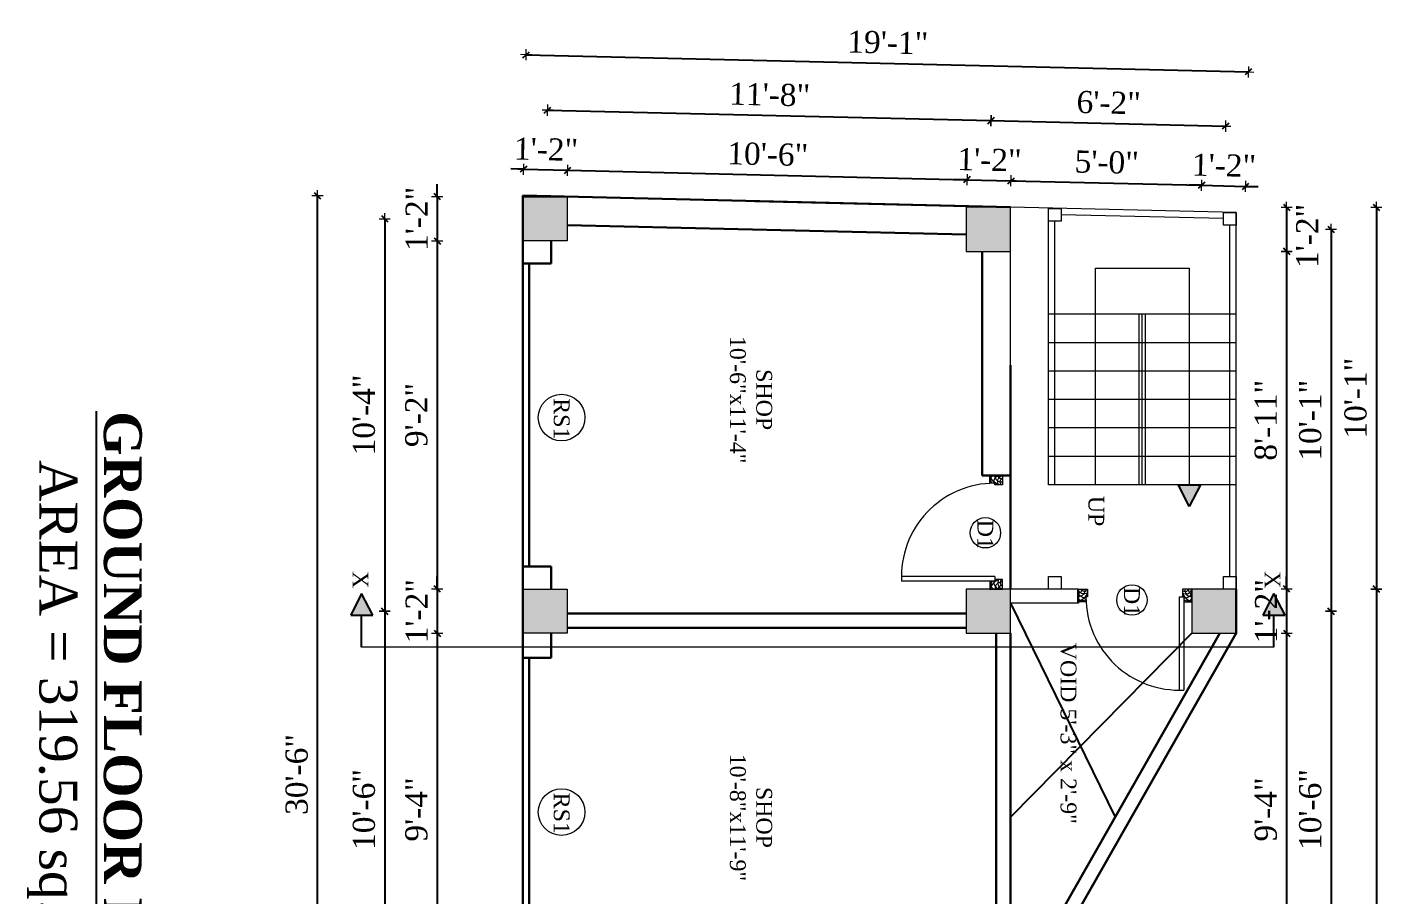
# Model space of a CAD drawing. Header units: inches. Extents: x 151827 to 346502, y -56182 to -23217.
# Drawn here: x 166404.2 to 166832.8, y -24190.1 to -23915 of the extents above; entities that cross this region are included whole.
import ezdxf

# ---------------------------------------------------------------- set-up
doc = ezdxf.new("R2010")
doc.units = ezdxf.units.IN
doc.header["$LTSCALE"] = 5
doc.header["$MEASUREMENT"] = 0
for name, color, linetype, lineweight in [('A-WALL', 7, 'Continuous', 9), ('Dimension', 7, 'Continuous', 18), ('DOOR', 62, 'Continuous', 0)]:
    doc.layers.add(name, color=color, linetype=linetype, lineweight=lineweight)
doc.layers.add('dim line', color=7, linetype='Continuous', lineweight=15, true_color=0xfab2b2)
doc.layers.add('TEXT', color=6, linetype='Continuous')
doc.layers.add('WALL', color=7, linetype='Continuous')
doc.styles.add('ordinary', font='times.ttf')
doc.dimstyles.new('Copy of 96', dxfattribs={"dimtxt": 7, "dimasz": 4, "dimexe": 0.5, "dimexo": 0.5, "dimgap": 3, "dimtad": 1, "dimdec": 1, "dimzin": 11, "dimdsep": 46, "dimlunit": 4, "dimtxsty": 'ordinary', "dimblk": 'OBLIQUE', "dimcen": 0.09, "dimse1": 1, "dimse2": 1, "dimclrt": 6, "dimazin": 0, "dimtfac": 1, "dimtdec": 1, "dimtix": 1, "dimtmove": 2, "dimatfit": 3, "dimldrblk": 'leader', "dimfxl": 0.5, "dimfxlon": 1, "dimtolj": 1, "dimtzin": 0, "dimarcsym": 0})

# ---------------------------------------------------------------- blocks, each defined once
blk = doc.blocks.new('A$C27B36B59')
at = {"layer": 'DOOR'}
for p, q in [((0, 4), (0, 0)), ((2.5, 4), (0, 4)), ((0, 0), (3, 0)), ((2.5, 2.5), (2.5, 4)), ((3, 2.5), (2.5, 2.5)), ((3, 0), (3, 2.5))]:
    blk.add_line(p, q, dxfattribs=at)
for centre, radius, start, end in [((-1.4, -0.54), 4.75, 22.1411, 72.838), ((1.34, 2.09), 1.64, 45.138, 144.8948), ((2.21, 0.3), 2.49, 83.3149, 152.658), ((0.13, 0.37), 2.05, 349.4875, 93.6805), ((1.96, -0.47), 2.01, 58.7447, 166.495), ((-0.06, 0.32), 1.13, 343.542, 86.947), ((2.08, -0.4), 1.17, 38.2816, 160.1519)]:
    blk.add_arc(centre, radius, start, end, dxfattribs=at)
blk = doc.blocks.new('D2')
at = {"layer": 'DOOR'}
for p, q in [((74473.95, 24047.59), (74473.95, 24018.09)), ((74473.95, 24047.59), (74475.45, 24047.59)), ((74475.45, 24047.59), (74475.45, 24018.13))]:
    blk.add_line(p, q, dxfattribs=at)
blk.add_arc((74473.95, 24047.59), 29.5, 180, 272.9146, dxfattribs=at)
at = {"layer": 'DOOR', "xscale": -1, "rotation": 180}
blk.add_blockref('A$C27B36B59', (74441.95, 24050.09), dxfattribs=at)
at = {"layer": 'DOOR', "rotation": 180}
blk.add_blockref('A$C27B36B59', (74477.95, 24050.09), dxfattribs=at)
blk = doc.blocks.new('oblique')
at = {"color": 0, "lineweight": -2}
blk.add_line((0.25, 0.25), (-0.25, -0.25), dxfattribs=at)
at = {"layer": 'dim line', "lineweight": 9}
for p, q in [((-0.4375, 0), (0.4375, 0)), ((0, 0.4375), (0, -0.4375))]:
    blk.add_line(p, q, dxfattribs=at)
blk = doc.blocks.new('*D2637')
at = {"layer": 'A-WALL', "color": 0, "lineweight": -2, "ltscale": 50, "transparency": 16777216}
for p, q in [((166533.95, -23968.73), (166533.95, -23964.73)), ((166533.95, -23968.73), (166533.95, -23982.73)), ((166533.95, -23982.73), (166533.95, -23986.73))]:
    blk.add_line(p, q, dxfattribs=at)
at = {"layer": 'Defpoints', "color": 0, "ltscale": 50, "transparency": 16777216}
for p in [(166561.05, -23968.73), (166533.95, -23982.73), (166561.05, -23982.73)]:
    blk.add_point(p, dxfattribs=at)
at = {"layer": 'A-WALL', "color": 0, "lineweight": -2, "ltscale": 50, "transparency": 16777216, "xscale": 4, "yscale": 4, "zscale": 4}
for p, rotation in [((166533.95, -23968.73), 270), ((166533.95, -23982.73), 90)]:
    blk.add_blockref('oblique', p, dxfattribs=dict(at, rotation=rotation))
at = {"layer": 'A-WALL', "color": 6, "ltscale": 50, "transparency": 16777216, "insert": (166527.45, -23975.73), "char_height": 7, "attachment_point": 5, "rotation": 90, "style": 'ordinary'}
blk.add_mtext('\\A1;1\'-2"', dxfattribs=at)
blk = doc.blocks.new('_OBLIQUE')
at = {"color": 0, "linetype": 'ByBlock'}
blk.add_line((-0.5, -0.5), (0.5, 0.5), dxfattribs=at)
blk = doc.blocks.new('leader')
at = {"layer": 'Dimension'}
for p, q in [((0, -4.33), (0, 4.33)), ((-4.42, 0), (4.42, 0))]:
    blk.add_line(p, q, dxfattribs=at)
blk = doc.blocks.new('*D2638')
at = {"layer": 'A-WALL', "color": 0, "lineweight": -2, "ltscale": 5, "transparency": 16777216}
blk.add_line((166533.95, -23982.73), (166533.95, -24092.94), dxfattribs=at)
at = {"layer": 'Defpoints', "color": 0, "ltscale": 5, "transparency": 16777216}
for p in [(166561.05, -23982.73), (166533.95, -24092.94), (166561.05, -24092.94)]:
    blk.add_point(p, dxfattribs=at)
at = {"layer": 'A-WALL', "color": 0, "lineweight": -2, "ltscale": 5, "transparency": 16777216, "xscale": 4, "yscale": 4, "zscale": 4}
for p, rotation in [((166533.95, -23982.73), 90), ((166533.95, -24092.94), 270)]:
    blk.add_blockref('oblique', p, dxfattribs=dict(at, rotation=rotation))
at = {"layer": 'A-WALL', "color": 6, "ltscale": 5, "transparency": 16777216, "insert": (166527.38, -24037.84), "char_height": 7, "attachment_point": 5, "rotation": 90, "style": 'ordinary'}
blk.add_mtext('\\A1;9\'-2"', dxfattribs=at)
blk = doc.blocks.new('*D2639')
at = {"layer": 'A-WALL', "color": 0, "lineweight": -2, "ltscale": 5, "transparency": 16777216}
for p, q in [((166533.95, -24092.94), (166533.95, -24088.94)), ((166533.95, -24092.94), (166533.95, -24106.94)), ((166533.95, -24106.94), (166533.95, -24110.94))]:
    blk.add_line(p, q, dxfattribs=at)
at = {"layer": 'Defpoints', "color": 0, "ltscale": 5, "transparency": 16777216}
for p in [(166561.05, -24092.94), (166533.95, -24106.94), (166561.05, -24106.94)]:
    blk.add_point(p, dxfattribs=at)
at = {"layer": 'A-WALL', "color": 0, "lineweight": -2, "ltscale": 5, "transparency": 16777216, "xscale": 4, "yscale": 4, "zscale": 4}
for p, rotation in [((166533.95, -24092.94), 270), ((166533.95, -24106.94), 90)]:
    blk.add_blockref('oblique', p, dxfattribs=dict(at, rotation=rotation))
at = {"layer": 'A-WALL', "color": 6, "ltscale": 5, "transparency": 16777216, "insert": (166527.45, -24099.94), "char_height": 7, "attachment_point": 5, "rotation": 90, "style": 'ordinary'}
blk.add_mtext('\\A1;1\'-2"', dxfattribs=at)
blk = doc.blocks.new('*D2640')
at = {"layer": 'A-WALL', "color": 0, "lineweight": -2, "ltscale": 5, "transparency": 16777216}
blk.add_line((166533.95, -24106.94), (166533.95, -24218.51), dxfattribs=at)
at = {"layer": 'Defpoints', "color": 0, "ltscale": 5, "transparency": 16777216}
for p in [(166561.05, -24106.94), (166533.95, -24218.51), (166561.05, -24218.51)]:
    blk.add_point(p, dxfattribs=at)
at = {"layer": 'A-WALL', "color": 0, "lineweight": -2, "ltscale": 5, "transparency": 16777216, "xscale": 4, "yscale": 4, "zscale": 4}
for p, rotation in [((166533.95, -24106.94), 90), ((166533.95, -24218.51), 270)]:
    blk.add_blockref('oblique', p, dxfattribs=dict(at, rotation=rotation))
at = {"layer": 'A-WALL', "color": 6, "ltscale": 5, "transparency": 16777216, "insert": (166527.38, -24162.72), "char_height": 7, "attachment_point": 5, "rotation": 90, "style": 'ordinary'}
blk.add_mtext('\\A1;9\'-4"', dxfattribs=at)
blk = doc.blocks.new('*D2644')
at = {"layer": 'A-WALL', "color": 0, "lineweight": -2, "ltscale": 5, "transparency": 16777216}
blk.add_line((166517.36, -23975.73), (166517.36, -24099.94), dxfattribs=at)
at = {"layer": 'Defpoints', "color": 0, "ltscale": 5, "transparency": 16777216}
for p in [(166568.05, -23975.73), (166517.36, -24099.94), (166568.05, -24099.94)]:
    blk.add_point(p, dxfattribs=at)
at = {"layer": 'A-WALL', "color": 0, "lineweight": -2, "ltscale": 5, "transparency": 16777216, "xscale": 4, "yscale": 4, "zscale": 4}
for p, rotation in [((166517.36, -23975.73), 90), ((166517.36, -24099.94), 270)]:
    blk.add_blockref('oblique', p, dxfattribs=dict(at, rotation=rotation))
at = {"layer": 'A-WALL', "color": 6, "ltscale": 5, "transparency": 16777216, "insert": (166510.8, -24037.84), "char_height": 7, "attachment_point": 5, "rotation": 90, "style": 'ordinary'}
blk.add_mtext('\\A1;10\'-4"', dxfattribs=at)
blk = doc.blocks.new('*D2432')
at = {"layer": 'A-WALL', "color": 0, "lineweight": -2, "ltscale": 5, "transparency": 16777216}
blk.add_line((166517.36, -24099.94), (166517.36, -24225.51), dxfattribs=at)
at = {"layer": 'Defpoints', "color": 0, "ltscale": 5, "transparency": 16777216}
for p in [(166568.05, -24099.94), (166517.36, -24225.51), (166568.05, -24225.51)]:
    blk.add_point(p, dxfattribs=at)
at = {"layer": 'A-WALL', "color": 0, "lineweight": -2, "ltscale": 5, "transparency": 16777216, "xscale": 4, "yscale": 4, "zscale": 4}
for p, rotation in [((166517.36, -24099.94), 90), ((166517.36, -24225.51), 270)]:
    blk.add_blockref('oblique', p, dxfattribs=dict(at, rotation=rotation))
at = {"layer": 'A-WALL', "color": 6, "ltscale": 5, "transparency": 16777216, "insert": (166510.8, -24162.72), "char_height": 7, "attachment_point": 5, "rotation": 90, "style": 'ordinary'}
blk.add_mtext('\\A1;10\'-6"', dxfattribs=at)
blk = doc.blocks.new('*D2647')
at = {"layer": 'A-WALL', "color": 0, "lineweight": -2, "ltscale": 5, "transparency": 16777216}
blk.add_line((166496.08, -24334.87), (166496.08, -23968.4), dxfattribs=at)
at = {"layer": 'Defpoints', "color": 0, "ltscale": 5, "transparency": 16777216}
for p in [(166496.08, -23968.4), (166561.05, -23968.4), (166561.05, -24334.87)]:
    blk.add_point(p, dxfattribs=at)
at = {"layer": 'A-WALL', "color": 0, "lineweight": -2, "ltscale": 5, "transparency": 16777216, "xscale": 4, "yscale": 4, "zscale": 4}
for p, rotation in [((166496.08, -23968.4), 90), ((166496.08, -24334.87), 270)]:
    blk.add_blockref('oblique', p, dxfattribs=dict(at, rotation=rotation))
at = {"layer": 'A-WALL', "color": 6, "ltscale": 5, "transparency": 16777216, "insert": (166489.52, -24151.63), "char_height": 7, "attachment_point": 5, "rotation": 90, "style": 'ordinary'}
blk.add_mtext('\\A1;30\'-6"', dxfattribs=at)
blk = doc.blocks.new('*D2659')
at = {"layer": 'A-WALL', "color": 0, "lineweight": -2, "ltscale": 5, "transparency": 16777216}
blk.add_line((166715.33, -24397.38), (166772.72, -24397.38), dxfattribs=at)
at = {"layer": 'Defpoints', "color": 0, "ltscale": 5, "transparency": 16777216}
for p in [(166772.72, -24106.94), (166715.33, -24232.51), (166772.72, -24397.38)]:
    blk.add_point(p, dxfattribs=at)
at = {"layer": 'A-WALL', "color": 0, "lineweight": -2, "ltscale": 5, "transparency": 16777216, "xscale": 4, "yscale": 4, "zscale": 4, "rotation": 180}
blk.add_blockref('oblique', (166715.33, -24397.38), dxfattribs=at)
at = {"layer": 'A-WALL', "color": 0, "lineweight": -2, "ltscale": 5, "transparency": 16777216, "xscale": 4, "yscale": 4, "zscale": 4}
blk.add_blockref('oblique', (166772.72, -24397.38), dxfattribs=at)
at = {"layer": 'A-WALL', "color": 6, "ltscale": 5, "transparency": 16777216, "insert": (166744.02, -24390.81), "char_height": 7, "attachment_point": 5, "style": 'ordinary'}
blk.add_mtext('\\A1;4\'-9"', dxfattribs=at)
blk = doc.blocks.new('*D2660')
at = {"layer": 'A-WALL', "color": 0, "lineweight": -2, "ltscale": 5, "transparency": 16777216}
for p, q in [((166772.72, -24397.38), (166768.72, -24397.38)), ((166772.72, -24397.38), (166786.72, -24397.38)), ((166786.72, -24397.38), (166790.72, -24397.38))]:
    blk.add_line(p, q, dxfattribs=at)
at = {"layer": 'Defpoints', "color": 0, "ltscale": 5, "transparency": 16777216}
for p in [(166772.72, -24106.94), (166786.72, -24106.94), (166786.72, -24397.38)]:
    blk.add_point(p, dxfattribs=at)
at = {"layer": 'A-WALL', "color": 0, "lineweight": -2, "ltscale": 5, "transparency": 16777216, "xscale": 4, "yscale": 4, "zscale": 4}
blk.add_blockref('oblique', (166772.72, -24397.38), dxfattribs=at)
at = {"layer": 'A-WALL', "color": 0, "lineweight": -2, "ltscale": 5, "transparency": 16777216, "xscale": 4, "yscale": 4, "zscale": 4, "rotation": 180}
blk.add_blockref('oblique', (166786.72, -24397.38), dxfattribs=at)
at = {"layer": 'A-WALL', "color": 6, "ltscale": 5, "transparency": 16777216, "insert": (166779.72, -24390.88), "char_height": 7, "attachment_point": 5, "style": 'ordinary'}
blk.add_mtext('\\A1;1\'-2"', dxfattribs=at)
blk = doc.blocks.new('*D2662')
at = {"layer": 'A-WALL', "color": 0, "lineweight": -2, "ltscale": 5, "transparency": 16777216}
blk.add_line((166708.33, -24412.34), (166779.72, -24412.34), dxfattribs=at)
at = {"layer": 'Defpoints', "color": 0, "ltscale": 5, "transparency": 16777216}
for p in [(166779.72, -24099.94), (166708.33, -24225.51), (166779.72, -24412.34)]:
    blk.add_point(p, dxfattribs=at)
at = {"layer": 'A-WALL', "color": 0, "lineweight": -2, "ltscale": 5, "transparency": 16777216, "xscale": 4, "yscale": 4, "zscale": 4, "rotation": 180}
blk.add_blockref('oblique', (166708.33, -24412.34), dxfattribs=at)
at = {"layer": 'A-WALL', "color": 0, "lineweight": -2, "ltscale": 5, "transparency": 16777216, "xscale": 4, "yscale": 4, "zscale": 4}
blk.add_blockref('oblique', (166779.72, -24412.34), dxfattribs=at)
at = {"layer": 'A-WALL', "color": 6, "ltscale": 5, "transparency": 16777216, "insert": (166744.02, -24405.78), "char_height": 7, "attachment_point": 5, "style": 'ordinary'}
blk.add_mtext('\\A1;5\'-11"', dxfattribs=at)
blk = doc.blocks.new('*D2663')
at = {"layer": 'A-WALL', "color": 0, "lineweight": -2, "ltscale": 50, "transparency": 16777216}
blk.add_line((166802.69, -23972.06), (166802.69, -23986.06), dxfattribs=at)
at = {"layer": 'Defpoints', "color": 0, "ltscale": 50, "transparency": 16777216}
for p in [(166715.33, -23972.06), (166715.33, -23986.06), (166802.69, -23986.06)]:
    blk.add_point(p, dxfattribs=at)
at = {"layer": 'A-WALL', "color": 0, "lineweight": -2, "ltscale": 50, "transparency": 16777216, "xscale": 4, "yscale": 4, "zscale": 4}
for p, rotation in [((166802.69, -23972.06), 90), ((166802.69, -23986.06), 270)]:
    blk.add_blockref('oblique', p, dxfattribs=dict(at, rotation=rotation))
at = {"layer": 'A-WALL', "color": 6, "ltscale": 50, "transparency": 16777216, "insert": (166809.19, -23981.14), "char_height": 7, "attachment_point": 5, "rotation": 90, "style": 'ordinary'}
blk.add_mtext('\\A1;1\'-2"', dxfattribs=at)
blk = doc.blocks.new('*D2664')
at = {"layer": 'A-WALL', "color": 0, "lineweight": -2, "ltscale": 5, "transparency": 16777216}
blk.add_line((166802.69, -23986.06), (166802.69, -24092.94), dxfattribs=at)
at = {"layer": 'Defpoints', "color": 0, "ltscale": 5, "transparency": 16777216}
for p in [(166715.33, -23986.06), (166786.72, -24092.94), (166802.69, -24092.94)]:
    blk.add_point(p, dxfattribs=at)
at = {"layer": 'A-WALL', "color": 0, "lineweight": -2, "ltscale": 5, "transparency": 16777216, "xscale": 4, "yscale": 4, "zscale": 4}
for p, rotation in [((166802.69, -23986.06), 90), ((166802.69, -24092.94), 270)]:
    blk.add_blockref('oblique', p, dxfattribs=dict(at, rotation=rotation))
at = {"layer": 'A-WALL', "color": 6, "ltscale": 5, "transparency": 16777216, "insert": (166796.13, -24039.5), "char_height": 7, "attachment_point": 5, "rotation": 90, "style": 'ordinary'}
blk.add_mtext('\\A1;8\'-11"', dxfattribs=at)
blk = doc.blocks.new('*D2665')
at = {"layer": 'A-WALL', "color": 0, "lineweight": -2, "ltscale": 5, "transparency": 16777216}
for p, q in [((166802.69, -24092.94), (166802.69, -24088.94)), ((166802.69, -24092.94), (166802.69, -24106.94)), ((166802.69, -24106.94), (166802.69, -24110.94))]:
    blk.add_line(p, q, dxfattribs=at)
at = {"layer": 'Defpoints', "color": 0, "ltscale": 5, "transparency": 16777216}
for p in [(166786.72, -24092.94), (166786.72, -24106.94), (166802.69, -24106.94)]:
    blk.add_point(p, dxfattribs=at)
at = {"layer": 'A-WALL', "color": 0, "lineweight": -2, "ltscale": 5, "transparency": 16777216, "xscale": 4, "yscale": 4, "zscale": 4}
for p, rotation in [((166802.69, -24092.94), 270), ((166802.69, -24106.94), 90)]:
    blk.add_blockref('oblique', p, dxfattribs=dict(at, rotation=rotation))
at = {"layer": 'A-WALL', "color": 6, "ltscale": 5, "transparency": 16777216, "insert": (166796.19, -24099.94), "char_height": 7, "attachment_point": 5, "rotation": 90, "style": 'ordinary'}
blk.add_mtext('\\A1;1\'-2"', dxfattribs=at)
blk = doc.blocks.new('*D2666')
at = {"layer": 'A-WALL', "color": 0, "lineweight": -2, "ltscale": 5, "transparency": 16777216}
blk.add_line((166802.69, -24106.94), (166802.69, -24218.51), dxfattribs=at)
at = {"layer": 'Defpoints', "color": 0, "ltscale": 5, "transparency": 16777216}
for p in [(166786.72, -24106.94), (166715.33, -24218.51), (166802.69, -24218.51)]:
    blk.add_point(p, dxfattribs=at)
at = {"layer": 'A-WALL', "color": 0, "lineweight": -2, "ltscale": 5, "transparency": 16777216, "xscale": 4, "yscale": 4, "zscale": 4}
for p, rotation in [((166802.69, -24106.94), 90), ((166802.69, -24218.51), 270)]:
    blk.add_blockref('oblique', p, dxfattribs=dict(at, rotation=rotation))
at = {"layer": 'A-WALL', "color": 6, "ltscale": 5, "transparency": 16777216, "insert": (166796.12, -24162.72), "char_height": 7, "attachment_point": 5, "rotation": 90, "style": 'ordinary'}
blk.add_mtext('\\A1;9\'-4"', dxfattribs=at)
blk = doc.blocks.new('*D2670')
at = {"layer": 'A-WALL', "color": 0, "lineweight": -2, "ltscale": 5, "transparency": 16777216}
blk.add_line((166816.76, -23979.06), (166816.76, -24099.94), dxfattribs=at)
at = {"layer": 'Defpoints', "color": 0, "ltscale": 5, "transparency": 16777216}
for p in [(166708.33, -23979.06), (166708.33, -24099.94), (166816.76, -24099.94)]:
    blk.add_point(p, dxfattribs=at)
at = {"layer": 'A-WALL', "color": 0, "lineweight": -2, "ltscale": 5, "transparency": 16777216, "xscale": 4, "yscale": 4, "zscale": 4}
for p, rotation in [((166816.76, -23979.06), 90), ((166816.76, -24099.94), 270)]:
    blk.add_blockref('oblique', p, dxfattribs=dict(at, rotation=rotation))
at = {"layer": 'A-WALL', "color": 6, "ltscale": 5, "transparency": 16777216, "insert": (166810.2, -24039.5), "char_height": 7, "attachment_point": 5, "rotation": 90, "style": 'ordinary'}
blk.add_mtext('\\A1;10\'-1"', dxfattribs=at)
blk = doc.blocks.new('*D2671')
at = {"layer": 'A-WALL', "color": 0, "lineweight": -2, "ltscale": 5, "transparency": 16777216}
blk.add_line((166816.76, -24099.94), (166816.76, -24225.51), dxfattribs=at)
at = {"layer": 'Defpoints', "color": 0, "ltscale": 5, "transparency": 16777216}
for p in [(166708.33, -24099.94), (166708.33, -24225.51), (166816.76, -24225.51)]:
    blk.add_point(p, dxfattribs=at)
at = {"layer": 'A-WALL', "color": 0, "lineweight": -2, "ltscale": 5, "transparency": 16777216, "xscale": 4, "yscale": 4, "zscale": 4}
for p, rotation in [((166816.76, -24099.94), 90), ((166816.76, -24225.51), 270)]:
    blk.add_blockref('oblique', p, dxfattribs=dict(at, rotation=rotation))
at = {"layer": 'A-WALL', "color": 6, "ltscale": 5, "transparency": 16777216, "insert": (166810.2, -24162.72), "char_height": 7, "attachment_point": 5, "rotation": 90, "style": 'ordinary'}
blk.add_mtext('\\A1;10\'-6"', dxfattribs=at)
blk = doc.blocks.new('*D2672')
at = {"layer": 'A-WALL', "color": 0, "lineweight": -2, "ltscale": 5, "transparency": 16777216}
blk.add_line((166831.09, -23972.06), (166831.09, -24092.94), dxfattribs=at)
at = {"layer": 'Defpoints', "color": 0, "ltscale": 5, "transparency": 16777216}
for p in [(166715.33, -23972.06), (166786.72, -24092.94), (166831.09, -24092.94)]:
    blk.add_point(p, dxfattribs=at)
at = {"layer": 'A-WALL', "color": 0, "lineweight": -2, "ltscale": 5, "transparency": 16777216, "xscale": 4, "yscale": 4, "zscale": 4}
for p, rotation in [((166831.09, -23972.06), 90), ((166831.09, -24092.94), 270)]:
    blk.add_blockref('oblique', p, dxfattribs=dict(at, rotation=rotation))
at = {"layer": 'A-WALL', "color": 6, "ltscale": 5, "transparency": 16777216, "insert": (166824.53, -24032.5), "char_height": 7, "attachment_point": 5, "rotation": 90, "style": 'ordinary'}
blk.add_mtext('\\A1;10\'-1"', dxfattribs=at)
blk = doc.blocks.new('*D2529')
at = {"layer": 'A-WALL', "color": 0, "lineweight": -2, "ltscale": 5, "transparency": 16777216}
blk.add_line((166831.09, -24092.94), (166831.09, -24380.75), dxfattribs=at)
at = {"layer": 'Defpoints', "color": 0, "ltscale": 5, "transparency": 16777216}
for p in [(166786.72, -24092.94), (166631.06, -24380.75), (166831.09, -24380.75)]:
    blk.add_point(p, dxfattribs=at)
at = {"layer": 'A-WALL', "color": 0, "lineweight": -2, "ltscale": 5, "transparency": 16777216, "xscale": 4, "yscale": 4, "zscale": 4}
for p, rotation in [((166831.09, -24092.94), 90), ((166831.09, -24380.75), 270)]:
    blk.add_blockref('oblique', p, dxfattribs=dict(at, rotation=rotation))
at = {"layer": 'A-WALL', "color": 6, "ltscale": 5, "transparency": 16777216, "insert": (166824.53, -24236.85), "char_height": 7, "attachment_point": 5, "rotation": 90, "style": 'ordinary'}
blk.add_mtext('\\A1;24\'-0"', dxfattribs=at)
blk = doc.blocks.new('*D2531')
at = {"layer": 'A-WALL', "color": 0, "lineweight": -2, "ltscale": 5, "transparency": 16777216}
blk.add_line((166631.06, -24426.3), (166786.72, -24426.3), dxfattribs=at)
at = {"layer": 'Defpoints', "color": 0, "ltscale": 5, "transparency": 16777216}
for p in [(166786.72, -24106.94), (166631.06, -24380.75), (166786.72, -24426.3)]:
    blk.add_point(p, dxfattribs=at)
at = {"layer": 'A-WALL', "color": 0, "lineweight": -2, "ltscale": 5, "transparency": 16777216, "xscale": 4, "yscale": 4, "zscale": 4, "rotation": 180}
blk.add_blockref('oblique', (166631.06, -24426.3), dxfattribs=at)
at = {"layer": 'A-WALL', "color": 0, "lineweight": -2, "ltscale": 5, "transparency": 16777216, "xscale": 4, "yscale": 4, "zscale": 4}
blk.add_blockref('oblique', (166786.72, -24426.3), dxfattribs=at)
at = {"layer": 'A-WALL', "color": 6, "ltscale": 5, "transparency": 16777216, "insert": (166708.89, -24419.73), "char_height": 7, "attachment_point": 5, "style": 'ordinary'}
blk.add_mtext('\\A1;13\'-0"', dxfattribs=at)
blk = doc.blocks.new('*D2534')
at = {"layer": 'A-WALL', "color": 0, "lineweight": -2, "ltscale": 50, "transparency": 16777216}
for p, q in [((166561.25, -23960.03), (166557.25, -23959.94)), ((166561.25, -23960.03), (166575.25, -23960.36)), ((166575.25, -23960.36), (166579.25, -23960.46))]:
    blk.add_line(p, q, dxfattribs=at)
at = {"layer": 'Defpoints', "color": 0, "ltscale": 50, "transparency": 16777216}
for p in [(166575.25, -23960.36), (166561.05, -23968.4), (166575.05, -23968.73)]:
    blk.add_point(p, dxfattribs=at)
at = {"layer": 'A-WALL', "color": 0, "lineweight": -2, "ltscale": 50, "transparency": 16777216, "xscale": 4, "yscale": 4, "zscale": 4}
for p, rotation in [((166561.25, -23960.03), 358.6423816929428), ((166575.25, -23960.36), 178.6423816929429)]:
    blk.add_blockref('oblique', p, dxfattribs=dict(at, rotation=rotation))
at = {"layer": 'A-WALL', "color": 6, "ltscale": 50, "transparency": 16777216, "insert": (166568.4, -23953.7), "char_height": 7, "attachment_point": 5, "rotation": 358.6424, "style": 'ordinary'}
blk.add_mtext('\\A1;1\'-2"', dxfattribs=at)
blk = doc.blocks.new('*D2535')
at = {"layer": 'A-WALL', "color": 0, "lineweight": -2, "ltscale": 5, "transparency": 16777216}
blk.add_line((166575.25, -23960.36), (166701.54, -23963.36), dxfattribs=at)
at = {"layer": 'Defpoints', "color": 0, "ltscale": 5, "transparency": 16777216}
for p in [(166701.54, -23963.36), (166575.05, -23968.73), (166701.33, -23972.06)]:
    blk.add_point(p, dxfattribs=at)
at = {"layer": 'A-WALL', "color": 0, "lineweight": -2, "ltscale": 5, "transparency": 16777216, "xscale": 4, "yscale": 4, "zscale": 4}
for p, rotation in [((166575.25, -23960.36), 178.6423816933723), ((166701.54, -23963.36), 358.6423816933723)]:
    blk.add_blockref('oblique', p, dxfattribs=dict(at, rotation=rotation))
at = {"layer": 'A-WALL', "color": 6, "ltscale": 5, "transparency": 16777216, "insert": (166638.55, -23955.3), "char_height": 7, "attachment_point": 5, "rotation": 358.6424, "style": 'ordinary'}
blk.add_mtext('\\A1;10\'-6"', dxfattribs=at)
blk = doc.blocks.new('*D2536')
at = {"layer": 'A-WALL', "color": 0, "lineweight": -2, "ltscale": 5, "transparency": 16777216}
for p, q in [((166701.54, -23963.36), (166697.54, -23963.26)), ((166701.54, -23963.36), (166715.53, -23963.69)), ((166715.53, -23963.69), (166719.53, -23963.78))]:
    blk.add_line(p, q, dxfattribs=at)
at = {"layer": 'Defpoints', "color": 0, "ltscale": 5, "transparency": 16777216}
for p in [(166715.53, -23963.69), (166701.33, -23972.06), (166715.33, -23972.06)]:
    blk.add_point(p, dxfattribs=at)
at = {"layer": 'A-WALL', "color": 0, "lineweight": -2, "ltscale": 5, "transparency": 16777216, "xscale": 4, "yscale": 4, "zscale": 4}
for p, rotation in [((166701.54, -23963.36), 358.6423816933723), ((166715.53, -23963.69), 178.6423816933723)]:
    blk.add_blockref('oblique', p, dxfattribs=dict(at, rotation=rotation))
at = {"layer": 'A-WALL', "color": 6, "ltscale": 5, "transparency": 16777216, "insert": (166708.69, -23957.02), "char_height": 7, "attachment_point": 5, "rotation": 358.6424, "style": 'ordinary'}
blk.add_mtext('\\A1;1\'-2"', dxfattribs=at)
blk = doc.blocks.new('*D2537')
at = {"layer": 'A-WALL', "color": 0, "lineweight": -2, "ltscale": 5, "transparency": 16777216}
blk.add_line((166568.87, -23941.33), (166709.15, -23944.65), dxfattribs=at)
at = {"layer": 'Defpoints', "color": 0, "ltscale": 5, "transparency": 16777216}
for p in [(166709.15, -23944.65), (166568.05, -23975.73), (166708.33, -23979.06)]:
    blk.add_point(p, dxfattribs=at)
at = {"layer": 'A-WALL', "color": 0, "lineweight": -2, "ltscale": 5, "transparency": 16777216, "xscale": 4, "yscale": 4, "zscale": 4}
for p, rotation in [((166568.87, -23941.33), 178.6423816929977), ((166709.15, -23944.65), 358.6423816929977)]:
    blk.add_blockref('oblique', p, dxfattribs=dict(at, rotation=rotation))
at = {"layer": 'A-WALL', "color": 6, "ltscale": 5, "transparency": 16777216, "insert": (166639.16, -23936.43), "char_height": 7, "attachment_point": 5, "rotation": 358.6424, "style": 'ordinary'}
blk.add_mtext('\\A1;11\'-8"', dxfattribs=at)
blk = doc.blocks.new('*D2538')
at = {"layer": 'A-WALL', "color": 0, "lineweight": -2, "ltscale": 5, "transparency": 16777216}
blk.add_line((166709.15, -23944.65), (166783.35, -23946.41), dxfattribs=at)
at = {"layer": 'Defpoints', "color": 0, "ltscale": 5, "transparency": 16777216}
for p in [(166783.35, -23946.41), (166708.33, -23979.06), (166779.72, -24099.94)]:
    blk.add_point(p, dxfattribs=at)
at = {"layer": 'A-WALL', "color": 0, "lineweight": -2, "ltscale": 5, "transparency": 16777216, "xscale": 4, "yscale": 4, "zscale": 4}
for p, rotation in [((166709.15, -23944.65), 178.6423816933723), ((166783.35, -23946.41), 358.6423816933723)]:
    blk.add_blockref('oblique', p, dxfattribs=dict(at, rotation=rotation))
at = {"layer": 'A-WALL', "color": 6, "ltscale": 5, "transparency": 16777216, "insert": (166746.41, -23938.98), "char_height": 7, "attachment_point": 5, "rotation": 358.6424, "style": 'ordinary'}
blk.add_mtext('\\A1;6\'-2"', dxfattribs=at)
blk = doc.blocks.new('*D2539')
at = {"layer": 'A-WALL', "color": 0, "lineweight": -2, "ltscale": 5, "transparency": 16777216}
blk.add_line((166562.11, -23923.8), (166790.6, -23929.22), dxfattribs=at)
at = {"layer": 'Defpoints', "color": 0, "ltscale": 5, "transparency": 16777216}
for p in [(166790.6, -23929.22), (166561.05, -23968.4), (166786.72, -24092.94)]:
    blk.add_point(p, dxfattribs=at)
at = {"layer": 'A-WALL', "color": 0, "lineweight": -2, "ltscale": 5, "transparency": 16777216, "xscale": 4, "yscale": 4, "zscale": 4}
for p, rotation in [((166562.11, -23923.8), 178.6423816933723), ((166790.6, -23929.22), 358.6423816933723)]:
    blk.add_blockref('oblique', p, dxfattribs=dict(at, rotation=rotation))
at = {"layer": 'A-WALL', "color": 6, "ltscale": 5, "transparency": 16777216, "insert": (166676.51, -23919.94), "char_height": 7, "attachment_point": 5, "rotation": 358.6424, "style": 'ordinary'}
blk.add_mtext('\\A1;19\'-1"', dxfattribs=at)
blk = doc.blocks.new('*D2673')
at = {"layer": 'A-WALL', "color": 0, "lineweight": -2, "ltscale": 5, "transparency": 16777216}
blk.add_line((166715.53, -23963.69), (166775.75, -23965.12), dxfattribs=at)
at = {"layer": 'Defpoints', "color": 0, "ltscale": 5, "transparency": 16777216}
for p in [(166775.75, -23965.12), (166715.33, -23972.06), (166772.72, -24092.94)]:
    blk.add_point(p, dxfattribs=at)
at = {"layer": 'A-WALL', "color": 0, "lineweight": -2, "ltscale": 5, "transparency": 16777216, "xscale": 4, "yscale": 4, "zscale": 4}
for p, rotation in [((166715.53, -23963.69), 178.6423816933723), ((166775.75, -23965.12), 358.6423816933723)]:
    blk.add_blockref('oblique', p, dxfattribs=dict(at, rotation=rotation))
at = {"layer": 'A-WALL', "color": 6, "ltscale": 5, "transparency": 16777216, "insert": (166745.79, -23957.84), "char_height": 7, "attachment_point": 5, "rotation": 358.6424, "style": 'ordinary'}
blk.add_mtext('\\A1;5\'-0"', dxfattribs=at)
blk = doc.blocks.new('*D2674')
at = {"layer": 'A-WALL', "color": 0, "lineweight": -2, "ltscale": 5, "transparency": 16777216}
for p, q in [((166775.75, -23965.12), (166771.75, -23965.02)), ((166775.75, -23965.12), (166789.74, -23965.45)), ((166789.74, -23965.45), (166793.74, -23965.54))]:
    blk.add_line(p, q, dxfattribs=at)
at = {"layer": 'Defpoints', "color": 0, "ltscale": 5, "transparency": 16777216}
for p in [(166789.74, -23965.45), (166772.72, -24092.94), (166786.72, -24092.94)]:
    blk.add_point(p, dxfattribs=at)
at = {"layer": 'A-WALL', "color": 0, "lineweight": -2, "ltscale": 5, "transparency": 16777216, "xscale": 4, "yscale": 4, "zscale": 4}
for p, rotation in [((166775.75, -23965.12), 358.6423816933723), ((166789.74, -23965.45), 178.6423816933723)]:
    blk.add_blockref('oblique', p, dxfattribs=dict(at, rotation=rotation))
at = {"layer": 'A-WALL', "color": 6, "ltscale": 5, "transparency": 16777216, "insert": (166782.9, -23958.78), "char_height": 7, "attachment_point": 5, "rotation": 358.6424, "style": 'ordinary'}
blk.add_mtext('\\A1;1\'-2"', dxfattribs=at)

msp = doc.modelspace()

# ---------------------------------------------------------------- hatches: boundary and pattern name
at = {"ltscale": 5}
for points in [[(166768.44, -24059.94), (166775.45, -24059.94), (166771.87, -24066.83)], [(166506.62, -24101.23), (166513.63, -24101.23), (166510.05, -24094.34)], [(166795.19, -24101.23), (166802.2, -24101.23), (166798.62, -24094.34)]]:
    msp.add_hatch(color=256, dxfattribs=at).paths.add_polyline_path(points)
at = {"layer": 'WALL', "linetype": 'ByBlock', "ltscale": 5, "true_color": 0xf8991e}
h = msp.add_hatch(color=30, dxfattribs=at)
h.dxf.hatch_style = 1
h.paths.add_polyline_path([(166575.05, -23968.73), (166561.05, -23968.73), (166561.05, -23982.73), (166575.05, -23982.73)])
h = msp.add_hatch(color=30, dxfattribs=at)
h.dxf.hatch_style = 1
h.paths.add_polyline_path([(166715.33, -23986.06), (166715.33, -23972.06), (166701.33, -23972.06), (166701.33, -23986.06)])
h = msp.add_hatch(color=30, dxfattribs=at)
h.dxf.hatch_style = 1
h.paths.add_polyline_path([(166575.05, -24092.94), (166561.05, -24092.94), (166561.05, -24106.94), (166575.05, -24106.94)])
h = msp.add_hatch(color=30, dxfattribs=at)
h.dxf.hatch_style = 1
h.paths.add_polyline_path([(166715.33, -24106.94), (166715.33, -24092.94), (166701.33, -24092.94), (166701.33, -24106.94)])
h = msp.add_hatch(color=30, dxfattribs=at)
h.dxf.hatch_style = 1
h.paths.add_polyline_path([(166786.72, -24106.94), (166786.72, -24092.94), (166772.72, -24092.94), (166772.72, -24106.94)])

# ---------------------------------------------------------------- linework, layer by layer
at = {"ltscale": 5}
for p, q in [((166771.87, -24066.83, -72.71), (166768.44, -24059.94, -72.71)), ((166768.44, -24059.94, -72.71), (166775.45, -24059.94, -72.71)), ((166775.45, -24059.94, -72.71), (166771.87, -24066.83, -72.71)), ((166510.05, -24094.34, -72.71), (166506.62, -24101.23, -72.71)), ((166513.63, -24101.23, -72.71), (166510.05, -24094.34, -72.71)), ((166798.62, -24094.34, -72.71), (166795.19, -24101.23, -72.71)), ((166802.2, -24101.23, -72.71), (166798.62, -24094.34, -72.71)), ((166506.62, -24101.23, -72.71), (166513.63, -24101.23, -72.71)), ((166510.05, -24111.33, -72.71), (166510.05, -24101.23, -72.71)), ((166795.19, -24101.23, -72.71), (166802.2, -24101.23, -72.71)), ((166798.62, -24111.33, -72.71), (166798.62, -24101.23, -72.71))]:
    msp.add_line(p, q, dxfattribs=at)
at = {"layer": 'A-WALL', "lineweight": 30}
for p, q in [((166561.05, -24334.87, -72.71), (166561.05, -23968.4, -72.71)), ((166561.05, -24334.87, -72.71), (166561.05, -23968.4, -72.71)), ((166561.05, -23968.4, -72.71), (166715.33, -23972.06, -72.71)), ((166715.33, -23972.06, -72.71), (166634.42, -23970.14, -72.71)), ((166575.05, -23977.73, -72.71), (166701.33, -23980.72, -72.71)), ((166570.05, -23982.73, -72.71), (166570.05, -23989.84, -72.71)), ((166706.33, -23986.06, -72.71), (166706.33, -24056.94, -72.71)), ((166561.05, -23989.84, -72.71), (166570.05, -23989.84, -72.71)), ((166563.05, -24085.84, -72.71), (166563.05, -23989.84, -72.71)), ((166715.33, -24022.06, -72.71), (166715.33, -24092.94, -72.71)), ((166706.33, -24056.94, -72.71), (166715.33, -24056.94, -72.71)), ((166561.05, -24085.84, -72.71), (166570.05, -24085.84, -72.71)), ((166570.05, -24085.84, -72.71), (166570.05, -24092.94, -72.71)), ((166736.72, -24097.44, -72.71), (166736.72, -24092.94, -72.71)), ((166786.72, -24106.94, -72.71), (166786.72, -24092.94, -72.71)), ((166701.33, -24100.69, -72.71), (166575.05, -24100.69, -72.71)), ((166701.33, -24105.19, -72.71), (166575.05, -24105.19, -72.71)), ((166570.05, -24114.72, -72.71), (166570.05, -24106.94, -72.71)), ((166710.83, -24218.51, -72.71), (166710.83, -24106.94, -72.71)), ((166786.72, -24106.94, -72.71), (166715.33, -24232.51, -72.71)), ((166781.54, -24106.94, -72.71), (166715.33, -24223.4, -72.71)), ((166715.33, -24106.94, -72.71), (166715.33, -24218.51, -72.71)), ((166561.05, -24114.72, -72.71), (166570.05, -24114.72, -72.71)), ((166563.05, -24210.72, -72.71), (166563.05, -24114.72, -72.71))]:
    msp.add_line(p, q, dxfattribs=at)
at = {"layer": 'A-WALL', "ltscale": 5}
for p, q in [((166715.33, -23986.06, -72.71), (166715.33, -23972.06, -72.71)), ((166786.72, -23973.75, -72.71), (166715.33, -23972.06, -72.71)), ((166715.33, -24092.94, -72.71), (166715.33, -23972.06, -72.71)), ((166727.33, -24059.94, -72.71), (166727.33, -23972.34, -72.71)), ((166729.33, -24059.94, -72.71), (166729.33, -23976.43, -72.71)), ((166782.72, -23975.65, -72.71), (166731.33, -23974.43, -72.71)), ((166784.72, -24088.94, -72.71), (166784.72, -23977.75, -72.71)), ((166786.72, -24092.94, -72.71), (166786.72, -23973.75, -72.71)), ((166742.18, -24059.94, -72.71), (166742.18, -23991.32, -72.71)), ((166742.18, -23991.32, -72.71), (166771.87, -23991.32, -72.71)), ((166771.87, -23991.32, -72.71), (166771.87, -24059.94, -72.71)), ((166786.72, -24005.94, -72.71), (166727.33, -24005.94, -72.71)), ((166756.02, -24059.94, -72.71), (166756.02, -24005.94, -72.71)), ((166757.02, -24059.94, -72.71), (166757.02, -24005.94, -72.71)), ((166758.02, -24059.94, -72.71), (166758.02, -24005.94, -72.71)), ((166786.72, -24014.94, -72.71), (166727.33, -24014.94, -72.71)), ((166786.72, -24023.94, -72.71), (166727.33, -24023.94, -72.71)), ((166786.72, -24032.94, -72.71), (166727.33, -24032.94, -72.71)), ((166786.72, -24041.94, -72.71), (166727.33, -24041.94, -72.71)), ((166786.72, -24050.94, -72.71), (166727.33, -24050.94, -72.71)), ((166757.02, -24059.94, -72.71), (166727.33, -24059.94, -72.71)), ((166786.72, -24059.94, -72.71), (166757.02, -24059.94, -72.71)), ((166727.33, -24092.94, -72.71), (166727.33, -24088.94, -72.71)), ((166736.72, -24092.94, -72.71), (166701.33, -24092.94, -72.71)), ((166736.72, -24097.44, -72.71), (166715.33, -24097.44, -72.71)), ((166798.62, -24111.33, -72.71), (166510.05, -24111.33, -72.71))]:
    msp.add_line(p, q, dxfattribs=at)
at = {"layer": 'A-WALL', "ltscale": 5, "elevation": -72.71}
for points in [[(166575.05, -23968.73), (166575.05, -23982.73), (166561.05, -23982.73), (166561.05, -23968.73)], [(166701.33, -23972.06), (166701.33, -23986.06), (166715.33, -23986.06), (166715.33, -23972.06)], [(166731.33, -23972.43), (166731.33, -23976.43), (166727.33, -23976.43), (166727.33, -23972.43)], [(166786.72, -23973.75), (166786.72, -23977.75), (166782.72, -23977.75), (166782.72, -23973.75)], [(166731.33, -24088.94), (166731.33, -24092.94), (166727.33, -24092.94), (166727.33, -24088.94)], [(166786.72, -24088.94), (166786.72, -24092.94), (166782.72, -24092.94), (166782.72, -24088.94)], [(166575.05, -24092.94), (166575.05, -24106.94), (166561.05, -24106.94), (166561.05, -24092.94)], [(166701.33, -24092.94), (166701.33, -24106.94), (166715.33, -24106.94), (166715.33, -24092.94)], [(166772.72, -24092.94), (166772.72, -24106.94), (166786.72, -24106.94), (166786.72, -24092.94)]]:
    msp.add_lwpolyline(points, close=True, dxfattribs=at)
at = {"layer": 'A-WALL', "ltscale": 5}
for centre, radius in [((166573.29, -24038.66, -72.71), 7.38), ((166707.39, -24075.12, -72.71), 4.82), ((166753.76, -24096.41, -72.71), 4.82), ((166573.29, -24163.54, -72.71), 7.38)]:
    msp.add_circle(centre, radius, dxfattribs=at)
at = {"layer": 'WALL', "color": 30, "linetype": 'ByBlock', "ltscale": 5, "true_color": 0xf8991e}
for p, q in [((166715.33, -24097.44, -72.71), (166748.44, -24165.17, -72.71)), ((166772.72, -24106.94, -72.71), (166715.33, -24165.17, -72.71))]:
    msp.add_line(p, q, dxfattribs=at)

# ---------------------------------------------------------------- block references
at = {"layer": 'WALL', "color": 2, "linetype": 'ByBlock', "rotation": 270}
msp.add_blockref('D2', (142662.74, 50385.01, -72.71), dxfattribs=at)
at = {"layer": 'WALL', "color": 2, "linetype": 'ByBlock'}
msp.add_blockref('D2', (92294.76, -48143.03, -72.71), dxfattribs=at)

# ---------------------------------------------------------------- texts
at = {"layer": 'TEXT', "style": 'ordinary'}
for s, p in [('RS1', (166570.85, -24032.54, -72.71)), ('UP', (166739.99, -24063.44, -72.71)), ('D1', (166704.89, -24071, -72.71)), ('X', (166507.17, -24087.27, -72.71)), ('X', (166795.74, -24087.27, -72.71)), ('D1', (166751.27, -24092.28, -72.71)), ('VOID 5\'-3" x 2\'-9"', (166731.2, -24109.94, -72.71)), ('RS1', (166570.85, -24157.43, -72.71))]:
    msp.add_text(s, height=5, rotation=270, dxfattribs=at).set_placement(p)
at = {"layer": 'TEXT', "char_height": 5, "attachment_point": 8, "rotation": 270, "style": 'ordinary'}
for s, insert in [('SHOP\\P10\'-6"x11\'-4"', (166626.51, -24032.99, -72.71)), ('SHOP\\P10\'-8"x11\'-9"', (166626.51, -24165.24, -72.71))]:
    msp.add_mtext_dynamic_manual_height_columns(s, width=101.5687, gutter_width=1720.72, heights=[0], dxfattribs=dict(at, insert=insert))
at = {"layer": 'TEXT', "char_height": 12, "width": 219.8151, "attachment_point": 8, "rotation": 270, "style": 'ordinary'}
for s, insert in [('{\\fTimes New Roman|b1|i0|c0|p18;\\LGROUND FLOOR PLAN}', (166428.33, -24138.31, -72.71)), ('AREA = 319.56 sq. ft.', (166404.21, -24134.01, -72.71))]:
    msp.add_mtext(s, dxfattribs=dict(at, insert=insert))

# ---------------------------------------------------------------- dimensions: what is measured, and where the dimension line sits
at = {"layer": 'A-WALL', "ltscale": 5}
for base, p1, p2, angle, picture, middle in [((166790.6, -23929.22, -72.71), (166561.05, -23968.4, -72.71), (166786.72, -24092.94, -72.71), 178.6424, '*D2539', (166676.51, -23919.94, -72.71)), ((166783.35, -23946.41, -72.71), (166708.33, -23979.06, -72.71), (166779.72, -24099.94, -72.71), 178.6424, '*D2538', (166746.41, -23938.98, -72.71)), ((166701.54, -23963.36, -72.71), (166575.05, -23968.73, -72.71), (166701.33, -23972.06, -72.71), 178.6424, '*D2535', (166638.55, -23955.3, -72.71)), ((166715.53, -23963.69, -72.71), (166701.33, -23972.06, -72.71), (166715.33, -23972.06, -72.71), 178.6424, '*D2536', (166708.69, -23957.02, -72.71)), ((166775.75, -23965.12, -72.71), (166715.33, -23972.06, -72.71), (166772.72, -24092.94, -72.71), 178.6424, '*D2673', (166745.79, -23957.84, -72.71)), ((166789.74, -23965.45, -72.71), (166772.72, -24092.94, -72.71), (166786.72, -24092.94, -72.71), 178.6424, '*D2674', (166782.9, -23958.78, -72.71)), ((166496.08, -23968.4, -72.71), (166561.05, -24334.87, -72.71), (166561.05, -23968.4, -72.71), 270, '*D2647', (166489.52, -24151.63, -72.71)), ((166831.09, -24092.94, -72.71), (166715.33, -23972.06, -72.71), (166786.72, -24092.94, -72.71), 270, '*D2672', (166824.53, -24032.5, -72.71)), ((166517.36, -24099.94, -72.71), (166568.05, -23975.73, -72.71), (166568.05, -24099.94, -72.71), 270, '*D2644', (166510.8, -24037.84, -72.71)), ((166816.76, -24099.94, -72.71), (166708.33, -23979.06, -72.71), (166708.33, -24099.94, -72.71), 270, '*D2670', (166810.2, -24039.5, -72.71)), ((166533.95, -24092.94, -72.71), (166561.05, -23982.73, -72.71), (166561.05, -24092.94, -72.71), 270, '*D2638', (166527.38, -24037.84, -72.71)), ((166802.69, -24092.94, -72.71), (166715.33, -23986.06, -72.71), (166786.72, -24092.94, -72.71), 270, '*D2664', (166796.13, -24039.5, -72.71)), ((166533.95, -24106.94, -72.71), (166561.05, -24092.94, -72.71), (166561.05, -24106.94, -72.71), 270, '*D2639', (166527.45, -24099.94, -72.71)), ((166802.69, -24106.94, -72.71), (166786.72, -24092.94, -72.71), (166786.72, -24106.94, -72.71), 270, '*D2665', (166796.19, -24099.94, -72.71)), ((166831.09, -24380.75, -72.71), (166786.72, -24092.94, -72.71), (166631.06, -24380.75, -72.71), 270, '*D2529', (166824.53, -24236.85, -72.71)), ((166517.36, -24225.51, -72.71), (166568.05, -24099.94, -72.71), (166568.05, -24225.51, -72.71), 270, '*D2432', (166510.8, -24162.72, -72.71)), ((166816.76, -24225.51, -72.71), (166708.33, -24099.94, -72.71), (166708.33, -24225.51, -72.71), 270, '*D2671', (166810.2, -24162.72, -72.71)), ((166533.95, -24218.51, -72.71), (166561.05, -24106.94, -72.71), (166561.05, -24218.51, -72.71), 270, '*D2640', (166527.38, -24162.72, -72.71)), ((166802.69, -24218.51, -72.71), (166786.72, -24106.94, -72.71), (166715.33, -24218.51, -72.71), 270, '*D2666', (166796.12, -24162.72, -72.71))]:
    dim = msp.add_linear_dim(base=base, p1=p1, p2=p2, angle=angle, dimstyle='Copy of 96', override={"dimdec": 0, "dimblk": 'oblique', "dimtdec": 0, "dimarcsym": 1}, dxfattribs=at)
    dim.commit()
    dim.dimension.update_dxf_attribs({"geometry": picture, "text_midpoint": middle})
dim = msp.add_aligned_dim(p1=(166568.05, -23975.73, -72.71), p2=(166708.33, -23979.06, -72.71), distance=34.41, dimstyle='Copy of 96', override={"dimdec": 0, "dimblk": 'oblique', "dimtdec": 0, "dimarcsym": 1}, dxfattribs=at)
dim.commit()
dim.dimension.update_dxf_attribs({"geometry": '*D2537', "text_midpoint": (166639.16, -23936.43, -72.71)})
at = {"layer": 'A-WALL', "ltscale": 50}
dim = msp.add_aligned_dim(p1=(166561.05, -23968.4, -72.71), p2=(166575.05, -23968.73, -72.71), distance=8.37, dimstyle='Copy of 96', override={"dimdec": 0, "dimblk": 'oblique', "dimtdec": 0, "dimarcsym": 1}, dxfattribs=at)
dim.commit()
dim.dimension.update_dxf_attribs({"geometry": '*D2534', "text_midpoint": (166568.4, -23953.7, -72.71)})
dim = msp.add_linear_dim(base=(166533.95, -23982.73, -72.71), p1=(166561.05, -23968.73, -72.71), p2=(166561.05, -23982.73, -72.71), angle=270, dimstyle='Copy of 96', override={"dimdec": 0, "dimblk": 'oblique', "dimtdec": 0, "dimarcsym": 1}, dxfattribs=at)
dim.commit()
dim.dimension.update_dxf_attribs({"geometry": '*D2637', "text_midpoint": (166527.45, -23975.73, -72.71)})
dim = msp.add_linear_dim(base=(166802.69, -23986.06, -72.71), p1=(166715.33, -23972.06, -72.71), p2=(166715.33, -23986.06, -72.71), angle=270, dimstyle='Copy of 96', override={"dimdec": 0, "dimblk": 'oblique', "dimtdec": 0, "dimarcsym": 1}, dxfattribs=at)
dim.commit()
dim.dimension.update_dxf_attribs({"geometry": '*D2663', "text_midpoint": (166809.19, -23981.14, -72.71), "dimtype": 160})
at = {"layer": 'A-WALL', "ltscale": 5}
for base, p1, p2, picture, middle in [((166779.72, -24412.34, -72.71), (166708.33, -24225.51, -72.71), (166779.72, -24099.94, -72.71), '*D2662', (166744.02, -24405.78, -72.71)), ((166786.72, -24426.3, -72.71), (166631.06, -24380.75, -72.71), (166786.72, -24106.94, -72.71), '*D2531', (166708.89, -24419.73, -72.71)), ((166772.72, -24397.38, -72.71), (166715.33, -24232.51, -72.71), (166772.72, -24106.94, -72.71), '*D2659', (166744.02, -24390.81, -72.71)), ((166786.72, -24397.38, -72.71), (166772.72, -24106.94, -72.71), (166786.72, -24106.94, -72.71), '*D2660', (166779.72, -24390.88, -72.71))]:
    dim = msp.add_linear_dim(base=base, p1=p1, p2=p2, dimstyle='Copy of 96', override={"dimdec": 0, "dimblk": 'oblique', "dimtdec": 0, "dimarcsym": 1}, dxfattribs=at)
    dim.commit()
    dim.dimension.update_dxf_attribs({"geometry": picture, "text_midpoint": middle})

doc.saveas('drawing.dxf')
